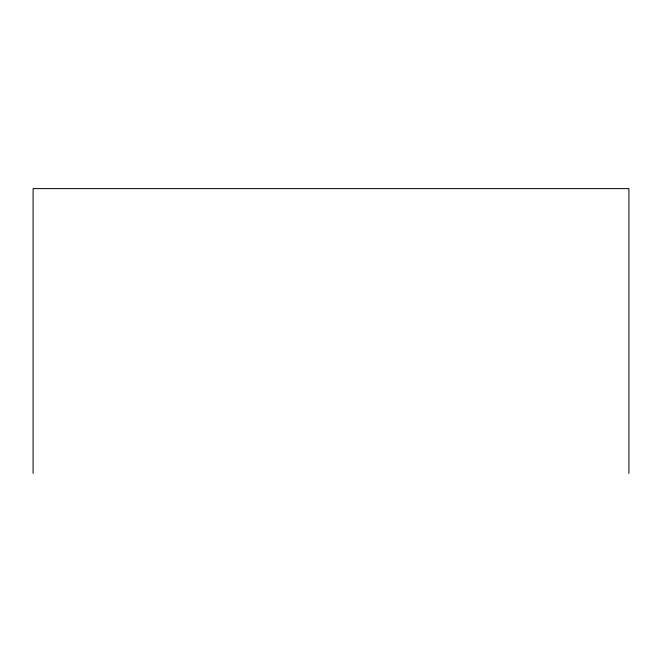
<?xml version="1.0" encoding="UTF-8"?>
<svg xmlns="http://www.w3.org/2000/svg" width="662" height="662" viewBox="0 0 662 662"><rect width="100%" height="100%" fill="white"/><g stroke="black" fill="none" stroke-linecap="round" stroke-linejoin="round"><path stroke-width="0.99" d="M628.9 473.38L628.9 188.62L33.1 188.62L33.1 473.38"/></g></svg>
